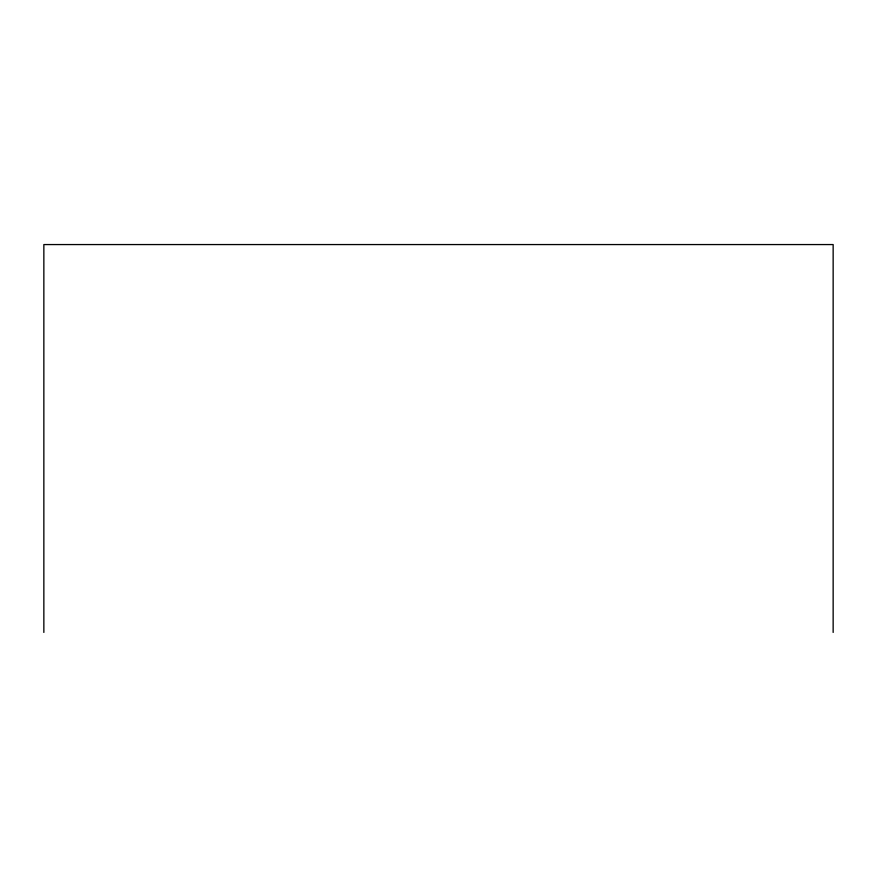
<?xml version="1.0" encoding="UTF-8"?>
<svg xmlns="http://www.w3.org/2000/svg" width="877" height="877" viewBox="0 0 877 877"><rect width="100%" height="100%" fill="white"/><g stroke="black" fill="none" stroke-linecap="round" stroke-linejoin="round"><path stroke-width="1.32" d="M833.15 632.438L833.15 244.562L43.85 244.562L43.85 632.438"/></g></svg>
